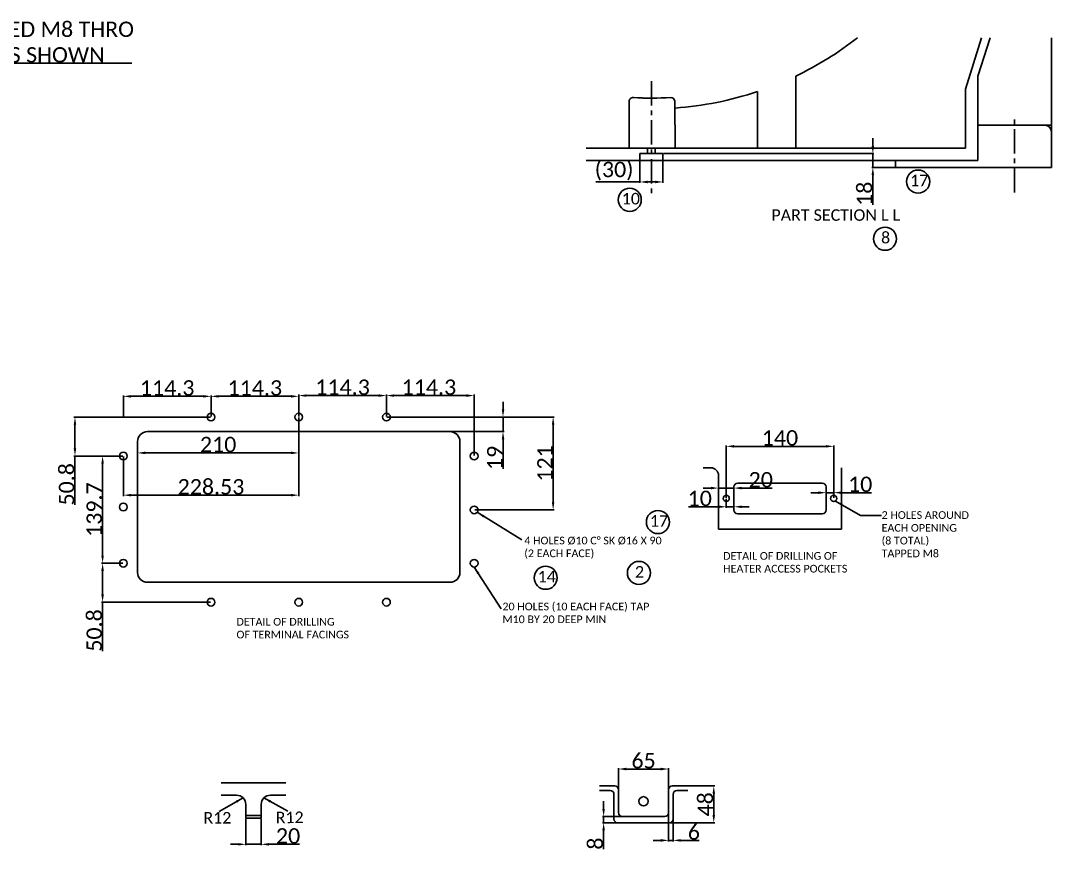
# Model space of a CAD drawing. Header units: millimetres. Extents: x -5330 to 2986, y -1292 to 4589.
# Drawn here: x -2845 to -1502, y 833 to 1913 of the extents above; entities that cross this region are included whole.
import ezdxf

# ---------------------------------------------------------------- set-up
doc = ezdxf.new("R2010")
doc.units = ezdxf.units.MM
doc.linetypes.add('CENTER', pattern=[50.8, 31.75, -6.35, 6.35, -6.35])
doc.layers.add('centre', color=5, linetype='CENTER')
doc.layers.add('object', color=7, linetype='Continuous')
doc.layers.add('dimension', color=2, linetype='Continuous', lineweight=25)
doc.styles.get("Standard").update_dxf_attribs({"font": 'calibril.ttf'})
doc.dimstyles.new('ISO-25', dxfattribs={"dimtxt": 20, "dimasz": 10, "dimexe": 1.25, "dimexo": 0.625, "dimtad": 1, "dimdsep": 46, "dimtxsty": 'Standard', "dimcen": 2.5, "dimclrt": 256, "dimadec": 0, "dimazin": 0, "dimtfac": 1, "dimtmove": 0, "dimatfit": 3, "dimfxl": 1, "dimtfillclr": 256, "dimarcsym": 0})

# ---------------------------------------------------------------- blocks, each defined once
blk = doc.blocks.new('*D215')
at = {"layer": 'Defpoints', "color": 0, "transparency": 16777216}
for p in [(-2551.7, 873.7), (-2531.7, 873.7), (-2531.7, 839.7)]:
    blk.add_point(p, dxfattribs=at)
at = {"layer": 'dimension', "color": 0, "lineweight": -2, "transparency": 16777216}
for p, q in [((-2551.7, 873.1), (-2551.7, 838.4)), ((-2531.7, 873.1), (-2531.7, 838.4)), ((-2561.7, 839.7), (-2571.7, 839.7)), ((-2551.7, 839.7), (-2531.7, 839.7)), ((-2521.7, 839.7), (-2481.7, 839.7))]:
    blk.add_line(p, q, dxfattribs=at)
at = {"layer": 'dimension', "color": 0, "transparency": 16777216}
for points in [[(-2561.7, 838), (-2561.7, 841.3), (-2551.7, 839.7)], [(-2521.7, 841.3), (-2521.7, 838), (-2531.7, 839.7)]]:
    blk.add_solid(points, dxfattribs=at)
at = {"layer": 'dimension', "transparency": 16777216, "insert": (-2496.7, 850.5), "char_height": 20, "attachment_point": 5}
blk.add_mtext('20', dxfattribs=at)
blk = doc.blocks.new('*D216')
at = {"layer": 'Defpoints', "color": 0, "transparency": 16777216}
for p in [(-1976.1, 915.8), (-2000.1, 867.8), (-1942.1, 867.8)]:
    blk.add_point(p, dxfattribs=at)
at = {"layer": 'dimension', "color": 0, "lineweight": -2, "transparency": 16777216}
for p, q in [((-1975.5, 915.8), (-1940.9, 915.8)), ((-1942.1, 905.8), (-1942.1, 877.8)), ((-1999.5, 867.8), (-1940.9, 867.8))]:
    blk.add_line(p, q, dxfattribs=at)
at = {"layer": 'dimension', "color": 0, "transparency": 16777216}
for points in [[(-1940.5, 905.8), (-1943.8, 905.8), (-1942.1, 915.8)], [(-1943.8, 877.8), (-1940.5, 877.8), (-1942.1, 867.8)]]:
    blk.add_solid(points, dxfattribs=at)
at = {"layer": 'dimension', "transparency": 16777216, "insert": (-1953, 891.8), "char_height": 20, "attachment_point": 5, "rotation": 90}
blk.add_mtext('48', dxfattribs=at)
blk = doc.blocks.new('*D217')
at = {"layer": 'Defpoints', "color": 0, "transparency": 16777216}
for p in [(-2033.6, 875.8), (-2085.6, 867.8), (-2033.6, 867.8)]:
    blk.add_point(p, dxfattribs=at)
at = {"layer": 'dimension', "color": 0, "lineweight": -2, "transparency": 16777216}
for p, q in [((-2085.6, 885.8), (-2085.6, 895.8)), ((-2034.3, 875.8), (-2086.9, 875.8)), ((-2085.6, 875.8), (-2085.6, 867.8)), ((-2034.3, 867.8), (-2086.9, 867.8)), ((-2085.6, 857.8), (-2085.6, 833.5))]:
    blk.add_line(p, q, dxfattribs=at)
at = {"layer": 'dimension', "color": 0, "transparency": 16777216}
for points in [[(-2087.3, 885.8), (-2084, 885.8), (-2085.6, 875.8)], [(-2084, 857.8), (-2087.3, 857.8), (-2085.6, 867.8)]]:
    blk.add_solid(points, dxfattribs=at)
at = {"layer": 'dimension', "transparency": 16777216, "insert": (-2096.5, 840.6), "char_height": 20, "attachment_point": 5, "rotation": 90}
blk.add_mtext('8', dxfattribs=at)
blk = doc.blocks.new('*D218')
at = {"layer": 'Defpoints', "color": 0, "transparency": 16777216}
for p in [(-2001.1, 880.8), (-1995.1, 880.8), (-1995.1, 844.8)]:
    blk.add_point(p, dxfattribs=at)
at = {"layer": 'dimension', "color": 0, "lineweight": -2, "transparency": 16777216}
for p, q in [((-2001.1, 880.2), (-2001.1, 843.5)), ((-1995.1, 880.2), (-1995.1, 843.5)), ((-2011.1, 844.8), (-2021.1, 844.8)), ((-2001.1, 844.8), (-1995.1, 844.8)), ((-1985.1, 844.8), (-1961.1, 844.8))]:
    blk.add_line(p, q, dxfattribs=at)
at = {"layer": 'dimension', "color": 0, "transparency": 16777216}
for points in [[(-2011.1, 843.1), (-2011.1, 846.5), (-2001.1, 844.8)], [(-1985.1, 846.5), (-1985.1, 843.1), (-1995.1, 844.8)]]:
    blk.add_solid(points, dxfattribs=at)
at = {"layer": 'dimension', "transparency": 16777216, "insert": (-1968.1, 855.6), "char_height": 20, "attachment_point": 5}
blk.add_mtext('6', dxfattribs=at)
blk = doc.blocks.new('*D219')
at = {"layer": 'Defpoints', "color": 0, "transparency": 16777216}
for p in [(-2001.1, 937.8), (-2066.1, 897.3), (-2001.1, 897.3)]:
    blk.add_point(p, dxfattribs=at)
at = {"layer": 'dimension', "color": 0, "lineweight": -2, "transparency": 16777216}
for p, q in [((-2066.1, 897.9), (-2066.1, 939)), ((-2056.1, 937.8), (-2011.1, 937.8)), ((-2001.1, 897.9), (-2001.1, 939))]:
    blk.add_line(p, q, dxfattribs=at)
at = {"layer": 'dimension', "color": 0, "transparency": 16777216}
for points in [[(-2056.1, 939.5), (-2056.1, 936.1), (-2066.1, 937.8)], [(-2011.1, 936.1), (-2011.1, 939.5), (-2001.1, 937.8)]]:
    blk.add_solid(points, dxfattribs=at)
at = {"layer": 'dimension', "transparency": 16777216, "insert": (-2033.6, 948.6), "char_height": 20, "attachment_point": 5}
blk.add_mtext('65', dxfattribs=at)
blk = doc.blocks.new('*D224')
at = {"layer": 'Defpoints', "color": 0, "transparency": 16777216}
for p in [(-2368.5, 1396.6), (-2368.5, 1377.6), (-2216.7, 1377.6)]:
    blk.add_point(p, dxfattribs=at)
at = {"layer": 'dimension', "color": 0, "lineweight": -2, "transparency": 16777216}
for p, q in [((-2216.7, 1406.6), (-2216.7, 1416.6)), ((-2367.9, 1396.6), (-2215.4, 1396.6)), ((-2216.7, 1396.6), (-2216.7, 1377.6)), ((-2367.9, 1377.6), (-2215.4, 1377.6)), ((-2216.7, 1367.6), (-2216.7, 1329.1))]:
    blk.add_line(p, q, dxfattribs=at)
at = {"layer": 'dimension', "color": 0, "transparency": 16777216}
for points in [[(-2218.3, 1406.6), (-2215, 1406.6), (-2216.7, 1396.6)], [(-2215, 1367.6), (-2218.3, 1367.6), (-2216.7, 1377.6)]]:
    blk.add_solid(points, dxfattribs=at)
at = {"layer": 'dimension', "transparency": 16777216, "insert": (-2227.5, 1343.3), "char_height": 20, "attachment_point": 5, "rotation": 90}
blk.add_mtext('19', dxfattribs=at)
blk = doc.blocks.new('*D225')
at = {"layer": 'Defpoints', "color": 0, "transparency": 16777216}
for p in [(-2711.3, 1345.8), (-2738.3, 1206.1), (-2711.3, 1206.1)]:
    blk.add_point(p, dxfattribs=at)
at = {"layer": 'dimension', "color": 0, "lineweight": -2, "transparency": 16777216}
for p, q in [((-2712, 1345.8), (-2739.6, 1345.8)), ((-2738.3, 1335.8), (-2738.3, 1216.1)), ((-2712, 1206.1), (-2739.6, 1206.1))]:
    blk.add_line(p, q, dxfattribs=at)
at = {"layer": 'dimension', "color": 0, "transparency": 16777216}
for points in [[(-2736.7, 1335.8), (-2740, 1335.8), (-2738.3, 1345.8)], [(-2740, 1216.1), (-2736.7, 1216.1), (-2738.3, 1206.1)]]:
    blk.add_solid(points, dxfattribs=at)
at = {"layer": 'dimension', "transparency": 16777216, "insert": (-2749.2, 1275.9), "char_height": 20, "attachment_point": 5, "rotation": 90}
blk.add_mtext('139.7', dxfattribs=at)
blk = doc.blocks.new('*D226')
at = {"layer": 'Defpoints', "color": 0, "transparency": 16777216}
for p in [(-2597.1, 1396.6), (-2774.3, 1345.8), (-2711.3, 1345.8)]:
    blk.add_point(p, dxfattribs=at)
at = {"layer": 'dimension', "color": 0, "lineweight": -2, "transparency": 16777216}
for p, q in [((-2597.7, 1396.6), (-2775.6, 1396.6)), ((-2774.3, 1386.6), (-2774.3, 1355.8)), ((-2712, 1345.8), (-2775.6, 1345.8)), ((-2774.3, 1345.8), (-2774.3, 1282))]:
    blk.add_line(p, q, dxfattribs=at)
at = {"layer": 'dimension', "color": 0, "transparency": 16777216}
for points in [[(-2772.7, 1386.6), (-2776, 1386.6), (-2774.3, 1396.6)], [(-2776, 1355.8), (-2772.7, 1355.8), (-2774.3, 1345.8)]]:
    blk.add_solid(points, dxfattribs=at)
at = {"layer": 'dimension', "transparency": 16777216, "insert": (-2785.2, 1308.9), "char_height": 20, "attachment_point": 5, "rotation": 90}
blk.add_mtext('50.8', dxfattribs=at)
blk = doc.blocks.new('*D227')
at = {"layer": 'Defpoints', "color": 0, "transparency": 16777216}
for p in [(-2711.3, 1206.1), (-2738.3, 1155.3), (-2597.1, 1155.3)]:
    blk.add_point(p, dxfattribs=at)
at = {"layer": 'dimension', "color": 0, "lineweight": -2, "transparency": 16777216}
for p, q in [((-2712, 1206.1), (-2739.6, 1206.1)), ((-2738.3, 1196.1), (-2738.3, 1165.3)), ((-2597.7, 1155.3), (-2739.6, 1155.3)), ((-2738.3, 1155.3), (-2738.3, 1091.5))]:
    blk.add_line(p, q, dxfattribs=at)
at = {"layer": 'dimension', "color": 0, "transparency": 16777216}
for points in [[(-2736.7, 1196.1), (-2740, 1196.1), (-2738.3, 1206.1)], [(-2740, 1165.3), (-2736.7, 1165.3), (-2738.3, 1155.3)]]:
    blk.add_solid(points, dxfattribs=at)
at = {"layer": 'dimension', "transparency": 16777216, "insert": (-2749.2, 1118.4), "char_height": 20, "attachment_point": 5, "rotation": 90}
blk.add_mtext('50.8', dxfattribs=at)
blk = doc.blocks.new('*D228')
at = {"layer": 'Defpoints', "color": 0, "transparency": 16777216}
for p in [(-2254.3, 1396.6), (-2151.4, 1396.6), (-2254.3, 1275.6)]:
    blk.add_point(p, dxfattribs=at)
at = {"layer": 'dimension', "color": 0, "lineweight": -2, "transparency": 16777216}
for p, q in [((-2253.6, 1396.6), (-2150.2, 1396.6)), ((-2151.4, 1285.6), (-2151.4, 1386.6)), ((-2253.6, 1275.6), (-2150.2, 1275.6))]:
    blk.add_line(p, q, dxfattribs=at)
at = {"layer": 'dimension', "color": 0, "transparency": 16777216}
for points in [[(-2149.8, 1386.6), (-2153.1, 1386.6), (-2151.4, 1396.6)], [(-2153.1, 1285.6), (-2149.8, 1285.6), (-2151.4, 1275.6)]]:
    blk.add_solid(points, dxfattribs=at)
at = {"layer": 'dimension', "transparency": 16777216, "insert": (-2162.1, 1336.1), "char_height": 20, "attachment_point": 5, "rotation": 90}
blk.add_mtext('121', dxfattribs=at)
blk = doc.blocks.new('*D229')
at = {"layer": 'Defpoints', "color": 0, "transparency": 16777216}
for p in [(-2482.8, 1396.6), (-2711.3, 1345.8), (-2482.8, 1294.8)]:
    blk.add_point(p, dxfattribs=at)
at = {"layer": 'dimension', "color": 0, "lineweight": -2, "transparency": 16777216}
for p, q in [((-2482.8, 1395.9), (-2482.8, 1293.5)), ((-2711.3, 1345.1), (-2711.3, 1293.5)), ((-2701.3, 1294.8), (-2492.8, 1294.8))]:
    blk.add_line(p, q, dxfattribs=at)
at = {"layer": 'dimension', "color": 0, "transparency": 16777216}
for points in [[(-2701.3, 1296.4), (-2701.3, 1293.1), (-2711.3, 1294.8)], [(-2492.8, 1293.1), (-2492.8, 1296.4), (-2482.8, 1294.8)]]:
    blk.add_solid(points, dxfattribs=at)
at = {"layer": 'dimension', "transparency": 16777216, "insert": (-2597.1, 1305.6), "char_height": 20, "attachment_point": 5}
blk.add_mtext('228.53', dxfattribs=at)
blk = doc.blocks.new('*D230')
at = {"layer": 'Defpoints', "color": 0, "transparency": 16777216}
for p in [(-2482.8, 1423.6), (-2597.1, 1396.6), (-2482.8, 1396.6)]:
    blk.add_point(p, dxfattribs=at)
at = {"layer": 'dimension', "color": 0, "lineweight": -2, "transparency": 16777216}
for p, q in [((-2597.1, 1397.2), (-2597.1, 1424.8)), ((-2587.1, 1423.6), (-2492.8, 1423.6)), ((-2482.8, 1397.2), (-2482.8, 1424.8))]:
    blk.add_line(p, q, dxfattribs=at)
at = {"layer": 'dimension', "color": 0, "transparency": 16777216}
for points in [[(-2587.1, 1425.2), (-2587.1, 1421.9), (-2597.1, 1423.6)], [(-2492.8, 1421.9), (-2492.8, 1425.2), (-2482.8, 1423.6)]]:
    blk.add_solid(points, dxfattribs=at)
at = {"layer": 'dimension', "transparency": 16777216, "insert": (-2540, 1434.4), "char_height": 20, "attachment_point": 5}
blk.add_mtext('114.3', dxfattribs=at)
blk = doc.blocks.new('*D231')
at = {"layer": 'Defpoints', "color": 0, "transparency": 16777216}
for p in [(-2368.5, 1424.6), (-2482.8, 1396.6), (-2368.5, 1396.6)]:
    blk.add_point(p, dxfattribs=at)
at = {"layer": 'dimension', "color": 0, "lineweight": -2, "transparency": 16777216}
for p, q in [((-2482.8, 1397.2), (-2482.8, 1425.8)), ((-2472.8, 1424.6), (-2378.5, 1424.6)), ((-2368.5, 1397.2), (-2368.5, 1425.8))]:
    blk.add_line(p, q, dxfattribs=at)
at = {"layer": 'dimension', "color": 0, "transparency": 16777216}
for points in [[(-2472.8, 1426.2), (-2472.8, 1422.9), (-2482.8, 1424.6)], [(-2378.5, 1422.9), (-2378.5, 1426.2), (-2368.5, 1424.6)]]:
    blk.add_solid(points, dxfattribs=at)
at = {"layer": 'dimension', "transparency": 16777216, "insert": (-2425.7, 1435.4), "char_height": 20, "attachment_point": 5}
blk.add_mtext('114.3', dxfattribs=at)
blk = doc.blocks.new('*D232')
at = {"layer": 'Defpoints', "color": 0, "transparency": 16777216}
for p in [(-2254.3, 1424.6), (-2368.5, 1396.6), (-2254.3, 1345.8)]:
    blk.add_point(p, dxfattribs=at)
at = {"layer": 'dimension', "color": 0, "lineweight": -2, "transparency": 16777216}
for p, q in [((-2368.5, 1397.2), (-2368.5, 1425.8)), ((-2358.5, 1424.6), (-2264.3, 1424.6)), ((-2254.3, 1346.4), (-2254.3, 1425.8))]:
    blk.add_line(p, q, dxfattribs=at)
at = {"layer": 'dimension', "color": 0, "transparency": 16777216}
for points in [[(-2358.5, 1426.2), (-2358.5, 1422.9), (-2368.5, 1424.6)], [(-2264.3, 1422.9), (-2264.3, 1426.2), (-2254.3, 1424.6)]]:
    blk.add_solid(points, dxfattribs=at)
at = {"layer": 'dimension', "transparency": 16777216, "insert": (-2313.2, 1435.4), "char_height": 20, "attachment_point": 5}
blk.add_mtext('114.3', dxfattribs=at)
blk = doc.blocks.new('*D233')
at = {"layer": 'Defpoints', "color": 0, "transparency": 16777216}
for p in [(-2711.3, 1423.6), (-2711.3, 1396.6), (-2597.1, 1396.6)]:
    blk.add_point(p, dxfattribs=at)
at = {"layer": 'dimension', "color": 0, "lineweight": -2, "transparency": 16777216}
for p, q in [((-2711.3, 1397.2), (-2711.3, 1424.8)), ((-2607.1, 1423.6), (-2701.3, 1423.6)), ((-2597.1, 1397.2), (-2597.1, 1424.8))]:
    blk.add_line(p, q, dxfattribs=at)
at = {"layer": 'dimension', "color": 0, "transparency": 16777216}
for points in [[(-2701.3, 1425.2), (-2701.3, 1421.9), (-2711.3, 1423.6)], [(-2607.1, 1421.9), (-2607.1, 1425.2), (-2597.1, 1423.6)]]:
    blk.add_solid(points, dxfattribs=at)
at = {"layer": 'dimension', "transparency": 16777216, "insert": (-2654.2, 1434.4), "char_height": 20, "attachment_point": 5}
blk.add_mtext('114.3', dxfattribs=at)
blk = doc.blocks.new('*D234')
at = {"layer": 'Defpoints', "color": 0, "transparency": 16777216}
for p in [(-2692.8, 1349.8), (-2482.8, 1349.8), (-2482.8, 1349.8)]:
    blk.add_point(p, dxfattribs=at)
at = {"layer": 'dimension', "color": 0, "lineweight": -2, "transparency": 16777216}
for p, q in [((-2692.8, 1350.5), (-2692.8, 1351.1)), ((-2682.8, 1349.8), (-2492.8, 1349.8)), ((-2482.8, 1350.5), (-2482.8, 1351.1))]:
    blk.add_line(p, q, dxfattribs=at)
at = {"layer": 'dimension', "color": 0, "transparency": 16777216}
for points in [[(-2682.8, 1351.5), (-2682.8, 1348.2), (-2692.8, 1349.8)], [(-2492.8, 1348.2), (-2492.8, 1351.5), (-2482.8, 1349.8)]]:
    blk.add_solid(points, dxfattribs=at)
at = {"layer": 'dimension', "transparency": 16777216, "insert": (-2587.8, 1360.7), "char_height": 20, "attachment_point": 5}
blk.add_mtext('210', dxfattribs=at)
blk = doc.blocks.new('*D235')
at = {"layer": 'Defpoints', "color": 0, "transparency": 16777216}
for p in [(-1785.9, 1358.4), (-1925.9, 1290.4), (-1785.9, 1290.4)]:
    blk.add_point(p, dxfattribs=at)
at = {"layer": 'dimension', "color": 0, "lineweight": -2, "transparency": 16777216}
for p, q in [((-1925.9, 1291.1), (-1925.9, 1359.7)), ((-1915.9, 1358.4), (-1795.9, 1358.4)), ((-1785.9, 1291.1), (-1785.9, 1359.7))]:
    blk.add_line(p, q, dxfattribs=at)
at = {"layer": 'dimension', "color": 0, "transparency": 16777216}
for points in [[(-1915.9, 1360.1), (-1915.9, 1356.8), (-1925.9, 1358.4)], [(-1795.9, 1356.8), (-1795.9, 1360.1), (-1785.9, 1358.4)]]:
    blk.add_solid(points, dxfattribs=at)
at = {"layer": 'dimension', "transparency": 16777216, "insert": (-1855.9, 1369.3), "char_height": 20, "attachment_point": 5}
blk.add_mtext('140', dxfattribs=at)
blk = doc.blocks.new('*D236')
at = {"layer": 'Defpoints', "color": 0, "transparency": 16777216}
for p in [(-1925.9, 1290.4), (-1915.9, 1290.4), (-1925.9, 1279.6)]:
    blk.add_point(p, dxfattribs=at)
at = {"layer": 'dimension', "color": 0, "lineweight": -2, "transparency": 16777216}
for p, q in [((-1925.9, 1289.8), (-1925.9, 1278.4)), ((-1915.9, 1289.8), (-1915.9, 1278.4)), ((-1935.9, 1279.6), (-1975, 1279.6)), ((-1915.9, 1279.6), (-1925.9, 1279.6)), ((-1905.9, 1279.6), (-1895.9, 1279.6))]:
    blk.add_line(p, q, dxfattribs=at)
at = {"layer": 'dimension', "color": 0, "transparency": 16777216}
for points in [[(-1935.9, 1278), (-1935.9, 1281.3), (-1925.9, 1279.6)], [(-1905.9, 1281.3), (-1905.9, 1278), (-1915.9, 1279.6)]]:
    blk.add_solid(points, dxfattribs=at)
at = {"layer": 'dimension', "transparency": 16777216, "insert": (-1960.4, 1290.5), "char_height": 20, "attachment_point": 5}
blk.add_mtext('10', dxfattribs=at)
blk = doc.blocks.new('*D237')
at = {"layer": 'Defpoints', "color": 0, "transparency": 16777216}
for p in [(-1795.9, 1290.4), (-1785.9, 1298), (-1785.9, 1290.4)]:
    blk.add_point(p, dxfattribs=at)
at = {"layer": 'dimension', "color": 0, "lineweight": -2, "transparency": 16777216}
for p, q in [((-1805.9, 1298), (-1815.9, 1298)), ((-1795.9, 1291.1), (-1795.9, 1299.2)), ((-1795.9, 1298), (-1785.9, 1298)), ((-1785.9, 1291.1), (-1785.9, 1299.2)), ((-1775.9, 1298), (-1736.8, 1298))]:
    blk.add_line(p, q, dxfattribs=at)
at = {"layer": 'dimension', "color": 0, "transparency": 16777216}
for points in [[(-1805.9, 1296.3), (-1805.9, 1299.7), (-1795.9, 1298)], [(-1775.9, 1299.7), (-1775.9, 1296.3), (-1785.9, 1298)]]:
    blk.add_solid(points, dxfattribs=at)
at = {"layer": 'dimension', "transparency": 16777216, "insert": (-1751.4, 1308.8), "char_height": 20, "attachment_point": 5}
blk.add_mtext('10', dxfattribs=at)
blk = doc.blocks.new('*D238')
at = {"layer": 'Defpoints', "color": 0, "transparency": 16777216}
for p in [(-1935.9, 1304), (-1915.9, 1304), (-1915.9, 1304)]:
    blk.add_point(p, dxfattribs=at)
at = {"layer": 'dimension', "color": 0, "lineweight": -2, "transparency": 16777216}
for p, q in [((-1945.9, 1304), (-1955.9, 1304)), ((-1935.9, 1304.6), (-1935.9, 1305.3)), ((-1935.9, 1304), (-1915.9, 1304)), ((-1915.9, 1304.6), (-1915.9, 1305.3)), ((-1905.9, 1304), (-1865.9, 1304))]:
    blk.add_line(p, q, dxfattribs=at)
at = {"layer": 'dimension', "color": 0, "transparency": 16777216}
for points in [[(-1945.9, 1302.3), (-1945.9, 1305.7), (-1935.9, 1304)], [(-1905.9, 1305.7), (-1905.9, 1302.3), (-1915.9, 1304)]]:
    blk.add_solid(points, dxfattribs=at)
at = {"layer": 'dimension', "transparency": 16777216, "insert": (-1880.9, 1314.8), "char_height": 20, "attachment_point": 5}
blk.add_mtext('20', dxfattribs=at)
blk = doc.blocks.new('*D239')
at = {"layer": 'Defpoints', "color": 0, "transparency": 16777216}
for p in [(-2008.3, 1740), (-1734.9, 1722), (-1705.3, 1722)]:
    blk.add_point(p, dxfattribs=at)
at = {"layer": 'dimension', "color": 0, "lineweight": -2, "transparency": 16777216}
for p, q in [((-1734.9, 1750), (-1734.9, 1760)), ((-2007.7, 1740), (-1733.6, 1740)), ((-1734.9, 1740), (-1734.9, 1722)), ((-1705.9, 1722), (-1736.1, 1722)), ((-1734.9, 1712), (-1734.9, 1673.2))]:
    blk.add_line(p, q, dxfattribs=at)
at = {"layer": 'dimension', "color": 0, "transparency": 16777216}
for points in [[(-1736.6, 1750), (-1733.2, 1750), (-1734.9, 1740)], [(-1733.2, 1712), (-1736.6, 1712), (-1734.9, 1722)]]:
    blk.add_solid(points, dxfattribs=at)
at = {"layer": 'dimension', "transparency": 16777216, "insert": (-1745.7, 1687.6), "char_height": 20, "attachment_point": 5, "rotation": 90}
blk.add_mtext('18', dxfattribs=at)
blk = doc.blocks.new('*D240')
at = {"layer": 'Defpoints', "color": 0, "transparency": 16777216}
for p in [(-2038.3, 1731), (-2008.3, 1731), (-2038.3, 1703)]:
    blk.add_point(p, dxfattribs=at)
at = {"layer": 'dimension', "color": 0, "lineweight": -2, "transparency": 16777216}
for p, q in [((-2038.3, 1730.4), (-2038.3, 1701.8)), ((-2008.3, 1730.4), (-2008.3, 1701.8)), ((-2038.3, 1703), (-2095.8, 1703)), ((-2018.3, 1703), (-2028.3, 1703))]:
    blk.add_line(p, q, dxfattribs=at)
at = {"layer": 'dimension', "color": 0, "transparency": 16777216}
for points in [[(-2028.3, 1704.7), (-2028.3, 1701.3), (-2038.3, 1703)], [(-2018.3, 1701.3), (-2018.3, 1704.7), (-2008.3, 1703)]]:
    blk.add_solid(points, dxfattribs=at)
at = {"layer": 'dimension', "transparency": 16777216, "insert": (-2072, 1717.1), "char_height": 20, "attachment_point": 5}
blk.add_mtext('(30)', dxfattribs=at)

msp = doc.modelspace()

# ---------------------------------------------------------------- linework, layer by layer
at = {"layer": 'centre'}
for p, q in [((-2023.314, 1834.326), (-2023.314, 1682.752)), ((-1550.314, 1689.22), (-1550.314, 1790.747))]:
    msp.add_line(p, q, dxfattribs=at)
at = {"layer": 'dimension'}
for centre in [(-1675.899, 1703.518), (-2051.569, 1679.75), (-1719.055, 1628.95), (-2014.917, 1259.665), (-2161.16, 1187.069), (-2039.641, 1193.382)]:
    msp.add_circle(centre, 15.039, dxfattribs=at)
at = {"layer": 'object'}
for p, q in [((-1593.456, 1891.021), (-1614.314, 1824.005)), ((-1598.314, 1841.005), (-1581.886, 1891.021)), ((-1502.314, 1731.005), (-1502.314, 1891.021)), ((-1835.314, 1841.005), (-1835.314, 1747.005)), ((-1835.314, 1841.005), (-1835.314, 1747.005)), ((-1835.314, 1841.005), (-1835.314, 1747.005)), ((-1598.314, 1731.005), (-1598.314, 1841.005)), ((-1885.314, 1820.752), (-1885.314, 1747.005)), ((-1614.314, 1747.005), (-1614.314, 1824.005)), ((-2052.395, 1747.005), (-2052.379, 1807.971)), ((-1993.036, 1808.388), (-1992.395, 1747.005)), ((-1502.314, 1776.832), (-1598.314, 1776.832)), ((-1510.314, 1776.832), (-1510.314, 1776.832)), ((-1502.314, 1768.832), (-1502.314, 1768.832)), ((-2023.314, 1747.005), (-2108.328, 1747.005)), ((-2028.314, 1747.005), (-2028.314, 1740.005)), ((-1835.314, 1747.005), (-2023.314, 1747.005)), ((-2023.314, 1747.005), (-1614.314, 1747.005)), ((-2023.314, 1747.005), (-1705.314, 1747.005)), ((-2018.314, 1740.005), (-2018.314, 1747.005)), ((-2008.314, 1740.005), (-2038.314, 1740.005)), ((-2038.314, 1740.005), (-2038.314, 1731.005)), ((-2008.314, 1740.005), (-2008.314, 1731.005)), ((-2023.314, 1731.005), (-2108.328, 1731.005)), ((-2023.314, 1731.005), (-1660.314, 1731.005)), ((-2023.314, 1731.005), (-2023.314, 1731.005)), ((-2023.314, 1731.005), (-2008.314, 1731.005)), ((-1835.314, 1731.005), (-1919.37, 1731.005)), ((-1705.314, 1731.005), (-1598.314, 1731.005)), ((-1705.314, 1722.005), (-1705.314, 1731.005)), ((-1614.314, 1722.005), (-1705.314, 1722.005)), ((-1598.314, 1731.005), (-1614.314, 1731.005)), ((-1614.314, 1722.005), (-1502.314, 1722.005)), ((-1502.314, 1722.005), (-1502.314, 1731.005)), ((-2679.807, 1377.563), (-2285.807, 1377.563)), ((-2692.807, 1194.163), (-2692.807, 1364.563)), ((-2272.807, 1364.563), (-2272.807, 1194.163)), ((-1945.909, 1330.449), (-1955.909, 1330.449)), ((-1775.909, 1250.449), (-1775.909, 1330.449)), ((-1935.909, 1320.449), (-1935.909, 1250.449)), ((-1915.909, 1275.449), (-1915.909, 1305.449)), ((-1800.909, 1310.449), (-1910.909, 1310.449)), ((-1795.909, 1305.449), (-1795.909, 1275.449)), ((-1800.909, 1270.449), (-1910.909, 1270.449)), ((-1775.909, 1250.449), (-1935.909, 1250.449)), ((-2285.807, 1181.163), (-2679.807, 1181.163)), ((-2583.668, 919.678), (-2499.815, 919.678)), ((-2563.741, 903.678), (-2583.668, 903.678)), ((-2563.741, 903.678), (-2563.741, 903.678)), ((-2499.815, 903.678), (-2519.741, 903.678)), ((-2077.134, 909.786), (-2091.134, 909.786)), ((-2072.134, 872.786), (-2072.134, 904.786)), ((-1995.134, 904.786), (-1995.134, 872.786)), ((-1976.134, 909.786), (-1990.134, 909.786)), ((-2551.741, 891.678), (-2551.741, 873.678)), ((-2551.741, 891.678), (-2551.741, 891.678)), ((-2531.741, 873.678), (-2531.741, 891.678)), ((-2551.741, 877.246), (-2531.741, 877.246)), ((-2551.741, 873.678), (-2531.741, 873.678)), ((-2072.134, 880.786), (-2072.134, 883.786)), ((-2000.134, 867.786), (-2067.134, 867.786))]:
    msp.add_line(p, q, dxfattribs=at)
msp.add_lwpolyline([(-1976.134, 915.786), (-1996.134, 915.786, 0.41421356), (-2001.134, 910.786), (-2001.134, 880.786, -0.41421356), (-2006.134, 875.786), (-2061.134, 875.786, -0.41421356), (-2066.134, 880.786), (-2066.134, 883.786), (-2066.134, 910.786, 0.41421356), (-2071.134, 915.786), (-2091.134, 915.786)], format="xyb", dxfattribs=at)
for centre, radius in [((-2597.107, 1396.563), 5), ((-2482.807, 1396.563), 5), ((-2368.507, 1396.563), 5), ((-2711.341, 1345.763), 5), ((-2254.272, 1345.763), 5), ((-1925.909, 1290.449), 4), ((-1785.909, 1290.449), 4), ((-2711.341, 1279.363), 5), ((-2254.272, 1275.563), 5), ((-2711.341, 1206.063), 5), ((-2254.272, 1206.063), 5), ((-2597.107, 1155.263), 5), ((-2482.807, 1155.263), 5), ((-2368.507, 1155.263), 5), ((-2033.694, 895.786), 6)]:
    msp.add_circle(centre, radius, dxfattribs=at)
for centre, radius, start, end in [((-2023.314, 2233.282), 435, 295.606236, 308.111963), ((-2047.379, 1807.962), 5, 86.761522, 179.898679), ((-2023.314, 2233.282), 421, 266.761522, 273.403444), ((-2046.81, 1807.93), 5, 86.838165, 90), ((-2023.314, 2233.282), 421, 266.838165, 273.403444), ((-1998.024, 1808.033), 5, 4.075945, 93.403444), ((-2023.314, 2233.282), 435, 274.075945, 288.496177), ((-1510.314, 1768.832), 8, 0, 90), ((-2679.807, 1364.563), 13, 90, 180), ((-2285.807, 1364.563), 13, 0, 90), ((-1945.909, 1320.449), 10, 0, 90), ((-1910.909, 1305.449), 5, 90, 180), ((-1800.909, 1305.449), 5, 0, 90), ((-1910.909, 1275.449), 5, 180, 270), ((-1800.909, 1275.449), 5, 270, 0), ((-2679.807, 1194.163), 13, 180, 270), ((-2285.807, 1194.163), 13, 270, 0), ((-2563.741, 891.678), 12, 0, 90), ((-2519.741, 891.678), 12, 90, 180), ((-2077.134, 904.786), 5, 0, 90), ((-1990.134, 904.786), 5, 90, 180), ((-2067.134, 872.786), 5, 180, 270), ((-2000.134, 872.786), 5, 270, 0)]:
    msp.add_arc(centre, radius, start, end, dxfattribs=at)

# ---------------------------------------------------------------- texts
at = {"layer": 'dimension', "insert": (-3038.592, 1858.462), "char_height": 20, "attachment_point": 7}
msp.add_mtext('{8 HOLES TAPPED M8 THRO\\PON 710 PCD AS SHOWN}', dxfattribs=at)
at = {"layer": 'dimension', "attachment_point": 1}
for s, insert, char_height, width in [('{17}', (-1686.32, 1712.51), 15, 21.33515), ('{10}', (-2061.989, 1688.742), 15, 33.69492), ('{PART SECTION L L}', (-1867.028, 1667.385), 15, 320.27), ('{ 8}', (-1729.475, 1637.942), 15, 21.33515), ('{17}', (-2025.337, 1268.657), 15, 21.33515), ('{2 HOLES AROUND\\PEACH OPENING\\P(8 TOTAL)\\PTAPPED M8}', (-1723.477, 1273.84), 10, 135.3413), ('{4 HOLES %%C10 C%%D SK %%C16 X 90\\P(2 EACH FACE)}', (-2188.987, 1240.628), 10, 198.47242), ('{DETAIL OF DRILLING OF\\PHEATER ACCESS POCKETS}', (-1929.915, 1220.613), 10, 162.84916), ('{14}', (-2171.581, 1196.061), 15, 21.33515), ('{ 2}', (-2050.062, 1202.374), 15, 21.33515), ('{20 HOLES (10 EACH FACE) TAP\\PM10 BY 20 DEEP MIN}', (-2217.45, 1154.636), 10, 343.05558), ('{DETAIL OF DRILLING \\POF TERMINAL FACINGS}', (-2563.913, 1134.757), 10, 315.79288), ('{R12}', (-2607.019, 881.795), 15, 35.25508)]:
    msp.add_mtext(s, dxfattribs=dict(at, insert=insert, char_height=char_height, width=width))
at = {"layer": 'dimension', "insert": (-2476.543, 882.411), "char_height": 15, "width": 35.25508, "attachment_point": 3, "rotation": 0.54077}
msp.add_mtext('{R12}', dxfattribs=at)

# ---------------------------------------------------------------- dimensions: what is measured, and where the dimension line sits
at = {"layer": 'dimension'}
for base, p1, p2, angle, picture, middle in [((-1734.891, 1722.005), (-2008.314, 1740.005), (-1705.314, 1722.005), 90, '*D239', (-1745.726, 1687.6)), ((-2216.679, 1377.563), (-2368.507, 1396.563), (-2368.507, 1377.563), 90, '*D224', (-2227.514, 1343.328)), ((-2774.341, 1345.763), (-2597.107, 1396.563), (-2711.341, 1345.763), 90, '*D226', (-2785.176, 1308.878)), ((-2151.429, 1396.563), (-2254.272, 1275.563), (-2254.272, 1396.563), 90, '*D228', (-2162.134, 1336.063)), ((-2738.341, 1206.063), (-2711.341, 1345.763), (-2711.341, 1206.063), 90, '*D225', (-2749.176, 1275.913)), ((-1785.909, 1297.996), (-1795.909, 1290.449), (-1785.909, 1290.449), 180, '*D237', (-1751.374, 1308.831)), ((-2738.341, 1155.263), (-2711.341, 1206.063), (-2597.107, 1155.263), 90, '*D227', (-2749.176, 1118.378)), ((-1942.134, 867.786), (-1976.134, 915.786), (-2000.134, 867.786), 90, '*D216', (-1952.969, 891.786))]:
    dim = msp.add_linear_dim(base=base, p1=p1, p2=p2, angle=angle, dimstyle='ISO-25', dxfattribs=at)
    dim.commit()
    dim.dimension.update_dxf_attribs({"geometry": picture, "text_midpoint": middle})
for base, p1, p2, text, picture, middle in [((-2038.314, 1703.005), (-2008.314, 1731.005), (-2038.314, 1731.005), '(30)', '*D240', (-2072.039, 1717.14)), ((-2711.341, 1423.563), (-2597.107, 1396.563), (-2711.341, 1396.563), '114.3', '*D233', (-2654.224, 1434.398))]:
    dim = msp.add_linear_dim(base=base, p1=p1, p2=p2, text=text, dimstyle='ISO-25', dxfattribs=at)
    dim.commit()
    dim.dimension.update_dxf_attribs({"geometry": picture, "text_midpoint": middle})
for base, p1, p2, picture, middle in [((-2482.807, 1423.563), (-2597.107, 1396.563), (-2482.807, 1396.563), '*D230', (-2539.957, 1434.398)), ((-2368.507, 1424.563), (-2482.807, 1396.563), (-2368.507, 1396.563), '*D231', (-2425.657, 1435.398)), ((-2482.807, 1294.763), (-2711.341, 1345.763), (-2482.807, 1396.563), '*D229', (-2597.074, 1305.598)), ((-2482.807, 1349.838), (-2692.807, 1349.838), (-2482.807, 1349.838), '*D234', (-2587.807, 1360.673)), ((-1785.909, 1358.449), (-1925.909, 1290.449), (-1785.909, 1290.449), '*D235', (-1855.909, 1369.284)), ((-1915.909, 1304.008), (-1935.909, 1304.008), (-1915.909, 1304.008), '*D238', (-1880.904, 1314.843)), ((-1925.909, 1279.644), (-1915.909, 1290.449), (-1925.909, 1290.449), '*D236', (-1960.444, 1290.479)), ((-2001.134, 937.786), (-2066.134, 897.286), (-2001.134, 897.286), '*D219', (-2033.634, 948.611)), ((-1995.134, 844.786), (-2001.134, 880.786), (-1995.134, 880.786), '*D218', (-1968.139, 855.611))]:
    dim = msp.add_linear_dim(base=base, p1=p1, p2=p2, dimstyle='ISO-25', dxfattribs=at)
    dim.commit()
    dim.dimension.update_dxf_attribs({"geometry": picture, "text_midpoint": middle})
dim = msp.add_linear_dim(base=(-2254.272, 1424.563), p1=(-2368.507, 1396.563), p2=(-2254.272, 1345.763), text='114.3', dimstyle='ISO-25', dxfattribs=at)
dim.commit()
dim.dimension.update_dxf_attribs({"geometry": '*D232', "text_midpoint": (-2313.179, 1424.563), "dimtype": 160})
for p1, p2, distance, picture, middle in [((-2033.634, 875.786), (-2033.634, 867.786), -52, '*D217', (-2096.469, 840.631)), ((-2551.741, 873.678), (-2531.741, 873.678), -34, '*D215', (-2496.736, 850.513))]:
    dim = msp.add_aligned_dim(p1=p1, p2=p2, distance=distance, dimstyle='ISO-25', dxfattribs=at)
    dim.commit()
    dim.dimension.update_dxf_attribs({"geometry": picture, "text_midpoint": middle})

# ---------------------------------------------------------------- leaders
at = {"layer": 'dimension', "annotation_type": 0, "has_hookline": 1, "hookline_direction": 0, "text_width": 338.538}
msp.add_leader([(-3402.62, 1650.725), (-3049.217, 1857.837), (-3039.217, 1857.837)], dimstyle='ISO-25', dxfattribs=at)
at = {"layer": 'dimension'}
for points in [[(-1783.666, 1287.137), (-1750.859, 1268.465), (-1723.814, 1268.175)], [(-2250.385, 1272.417), (-2192.168, 1236.357)], [(-2254.272, 1201.063), (-2219.154, 1146.685)], [(-2555.256, 900.163), (-2586.483, 882.475)], [(-2528.477, 900.29), (-2497.085, 882.897)]]:
    msp.add_leader(points, dimstyle='ISO-25', dxfattribs=at)

doc.saveas('drawing.dxf')
